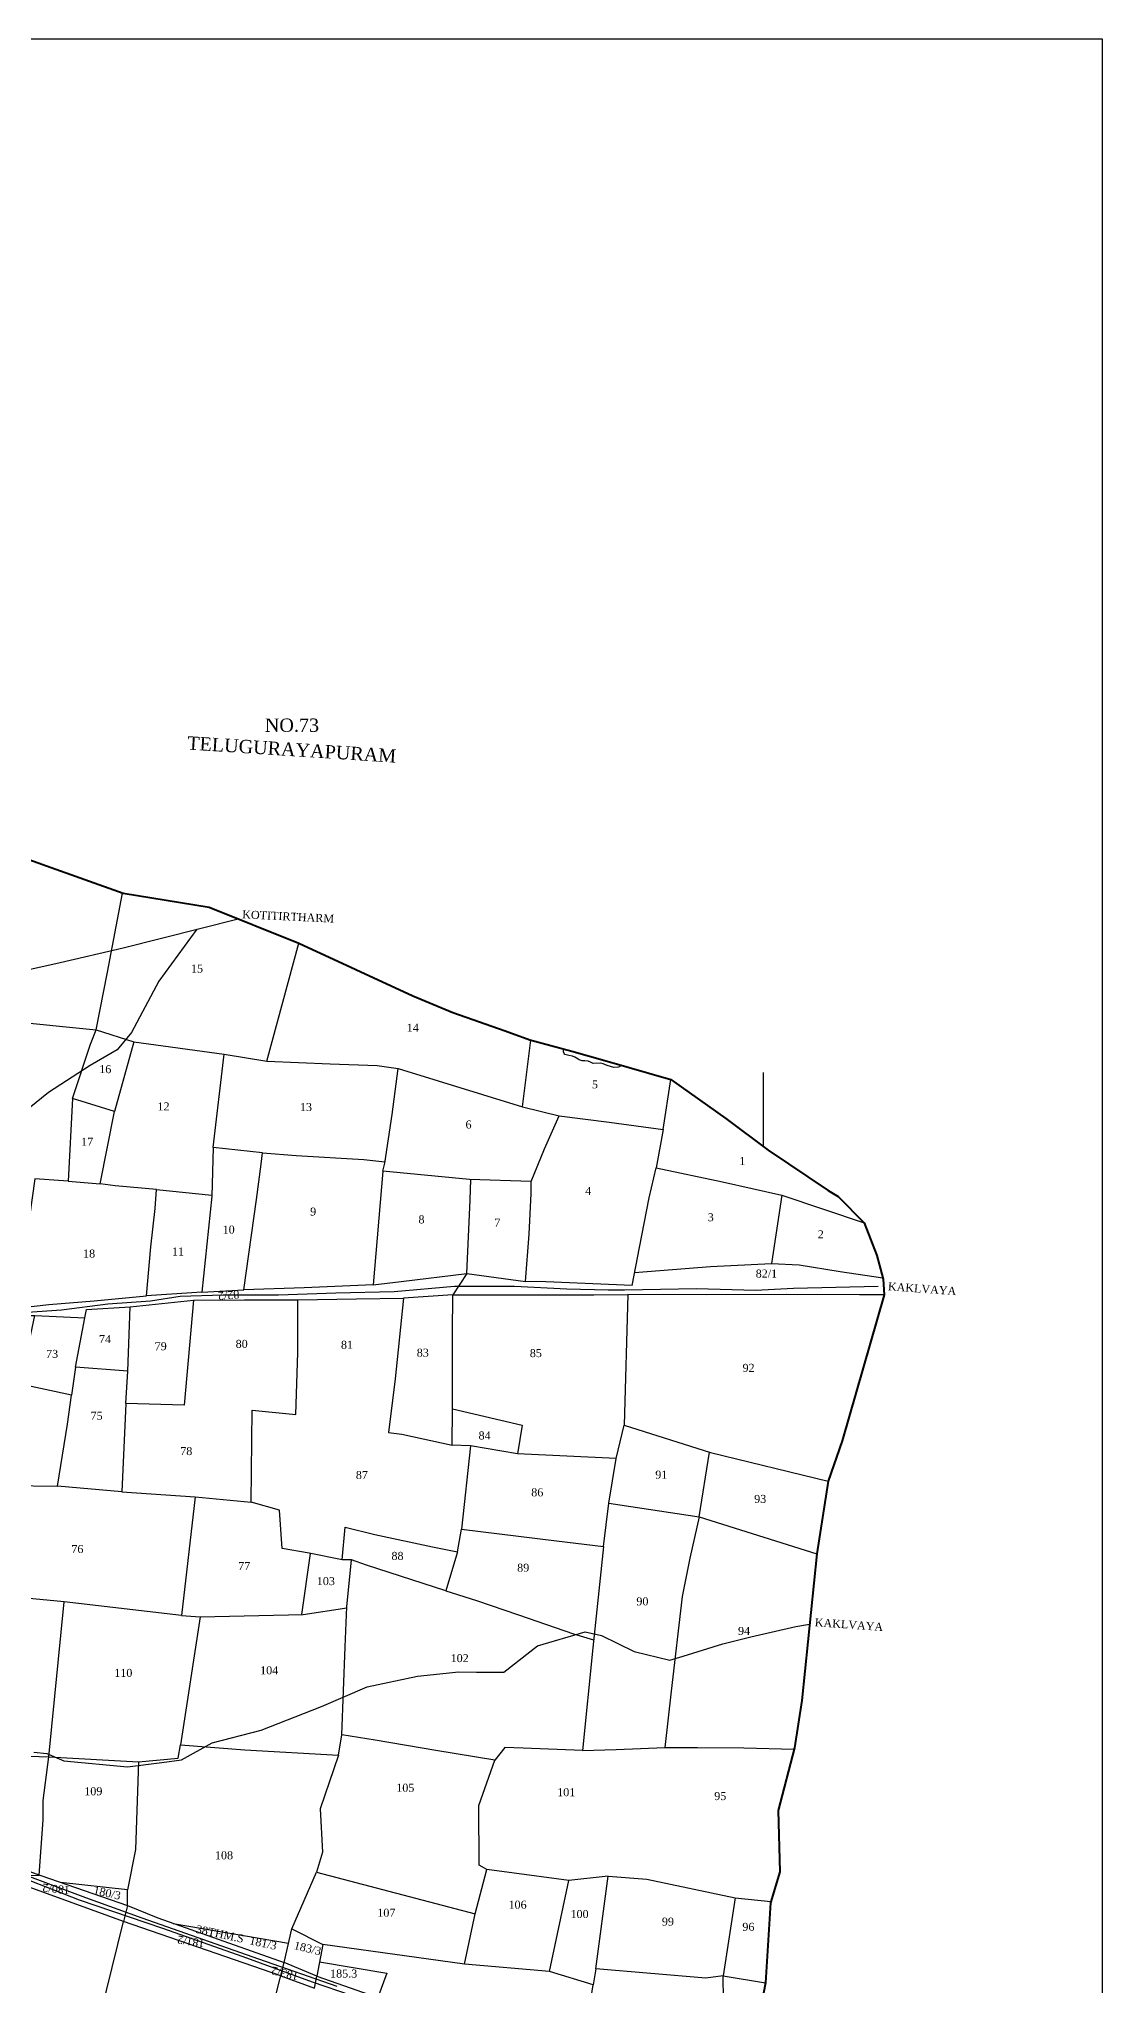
# Model space of a CAD drawing. Header units: millimetres. Extents: x -710 to 883, y -1027 to 1201.
# Drawn here: x 484 to 883, y 471 to 1201 of the extents above; entities that cross this region are included whole.
import ezdxf

# ---------------------------------------------------------------- set-up
doc = ezdxf.new("R2010")
doc.units = ezdxf.units.MM
doc.header["$MEASUREMENT"] = 0
for name, pattern in [('ACAD_ISO02W100', [15, 12, -3]), ('ACAD_ISO07W100', [3, 0, -3]), ('BORDER', [1.75, 0.5, -0.25, 0.5, -0.25, 0, -0.25])]:
    doc.linetypes.add(name, pattern=pattern)
for name, color, linetype in [('CARTTRACK', 30, 'ACAD_ISO02W100'), ('NALA', 4, 'Continuous'), ('SURVEY_BND', 7, 'Continuous'), ('SURVEY_NO', 7, 'Continuous')]:
    doc.layers.add(name, color=color, linetype=linetype)
for name, color, linetype, lineweight in [('FOOTPATH', 150, 'ACAD_ISO07W100', 30), ('ROAD', 1, 'Continuous', 25), ('VILL_BOUNDARY', 6, 'BORDER', 30)]:
    doc.layers.add(name, color=color, linetype=linetype, lineweight=lineweight)
doc.styles.get("Standard").update_dxf_attribs({"font": 'TIMES.TTF'})

msp = doc.modelspace()

# ---------------------------------------------------------------- linework, layer by layer
at = {"linetype": 'ByBlock', "lineweight": 30}
msp.add_lwpolyline([(-710.43, 1200.61), (882.84, 1200.61), (882.84, -1027.46), (-710.43, -1027.46)], close=True, dxfattribs=at)
at = {"layer": 'CARTTRACK', "linetype": 'ByBlock'}
msp.add_lwpolyline([(302.45, 813.72), (318, 818.16), (339.35, 824.07), (360.96, 831.13), (370.92, 834.69), (380.06, 842.09), (394.91, 842.09), (415.59, 840.34), (426.01, 840.21), (443.91, 843.97), (465.13, 848.4), (492.14, 854.36), (515.73, 859.9), (558.85, 870.76)], dxfattribs=at)
at = {"layer": 'FOOTPATH', "linetype": 'ByBlock'}
for points in [[(543.46, 866.88), (529.11, 847.44), (518.86, 828.08), (513.58, 821.62), (503.38, 815.8), (487.78, 805.62), (475.92, 796.03)], [(476.32, 722.99), (492.7, 724.13), (510.05, 726.38), (526.05, 727.49), (537.2, 729.27), (553.28, 729.75), (573.98, 729.75), (595.56, 730.58), (617.41, 731.05), (639.97, 732.99), (662.46, 732.99), (682.1, 732.07), (697.65, 731.64), (703.82, 731.64), (730.82, 732.23), (752.92, 731.56), (767.12, 732.31), (798.87, 733.1)], [(482.28, 558.41), (487.17, 557.85), (493.55, 555.14), (517.42, 552.84), (530.24, 554.48), (537.6, 555.49), (549.12, 561.82), (567.51, 566.61), (590.09, 575.42), (607.3, 582.86), (626.17, 586.84), (641.67, 588.52), (648.3, 588.3), (658.56, 588.3), (671.08, 598.24), (689, 603.47), (695.18, 602.12), (707.37, 596.12), (720.82, 592.85), (725.71, 594.36), (740.64, 599.02), (751.11, 601.62), (768.02, 605.49), (773.16, 606.34)]]:
    msp.add_lwpolyline(points, dxfattribs=at)
at = {"layer": 'NALA', "linetype": 'ByBlock'}
msp.add_lwpolyline([(702.68, 815.81), (701.54, 815.19), (699.79, 815.08), (698.48, 815.39), (697.26, 815.81), (695.73, 816.42), (694.93, 816.64), (691.98, 816.58), (691.04, 817.04), (690.14, 817.41), (688.88, 817.51), (687.89, 817.54), (686.78, 817.89), (686.36, 818.14), (685.15, 818.91), (684.27, 819.23), (682.93, 819.56), (681.37, 819.91), (681.12, 820.27), (680.95, 820.87), (680.83, 821.98)], dxfattribs=at)
at = {"layer": 'ROAD', "linetype": 'ByBlock'}
for points in [[(457.85, 520.18), (501.62, 503.82), (522.76, 496.26), (566.5, 480.88), (595.86, 470.63)], [(468.57, 515.02), (499.32, 502.98), (530.57, 492.33), (560.66, 481.78), (586.7, 472.2), (601.33, 467.31)]]:
    msp.add_lwpolyline(points, dxfattribs=at)
at = {"layer": 'SURVEY_BND', "linetype": 'ByBlock'}
for points in [[(422.75, 837.7), (442.72, 835.65), (472.05, 832.54), (505.68, 829.11), (509.87, 850.73), (515.58, 880.41)], [(519.74, 824.58), (553.62, 820.01), (569.71, 817.43), (581.62, 861.64)], [(505.68, 829.11), (519.74, 824.58), (512.59, 798.51), (496.81, 803.38), (503.53, 823.77), (505.68, 829.11)], [(569.71, 817.43), (593.4, 816.41), (611.03, 815.79), (618.89, 814.68), (665.46, 800.26), (668.61, 825.26)], [(567.98, 783.01), (549.48, 785), (553.62, 820.01)], [(668.71, 772.31), (645.68, 773.09), (613.1, 776.15), (613.86, 779.2), (616.6, 797.34), (618.89, 814.68)], [(665.46, 800.26), (679.29, 796.87), (698.05, 794.57), (718.26, 791.79), (721.08, 810.56)], [(496.81, 803.38), (495.21, 772.4), (507.16, 771.45)], [(528.33, 769.32), (512.75, 770.69), (507.16, 771.45), (512.59, 798.51)], [(706.61, 733.28), (674.25, 734.62), (666.64, 734.81), (668.07, 752.54), (668.71, 767.84), (668.71, 772.31), (673.74, 784.48), (679.29, 796.87)], [(718.26, 791.79), (715.61, 777.42), (740.55, 772.15), (762.79, 767.16), (793.59, 756.79)], [(549.48, 785), (549.01, 766.78), (545.22, 730.85), (561.03, 731.62)], [(609.5, 733.59), (583.62, 732.4), (561.03, 731.62), (565.78, 765.48), (567.53, 778.8), (567.98, 783.01), (580.71, 782.05), (606.04, 780.48), (613.93, 779.64)], [(613.1, 776.15), (609.5, 733.59), (619.96, 734.84), (644.69, 737.82), (645.87, 765.47), (646.15, 773.07)], [(706.61, 733.28), (709.38, 747.53), (713.03, 766.22), (715.61, 777.42)], [(495.21, 772.4), (482.68, 773.27), (476.7, 730.6), (476.89, 724.95), (487.86, 726.2), (504.96, 727.49), (524.48, 729.41)], [(545.22, 730.85), (524.48, 729.41), (526.16, 747.84), (527.8, 762.13), (528.33, 769.32), (549.02, 767.11)], [(762.79, 767.16), (758.89, 741.59), (769.32, 741.01), (784.6, 738.58), (800.6, 736.11)], [(476.7, 730.38), (450.65, 735.73), (436.03, 738.87), (428.45, 740.37), (423.71, 729.06), (426.36, 727.95), (429.4, 735.21), (444.55, 732.9), (472.51, 729.12), (473.16, 722.01), (482.66, 722.01), (501.39, 721.22), (502.01, 724.27), (518.38, 725.36), (542.21, 727.74), (561.23, 727.89), (581.33, 727.92)], [(644.69, 737.82), (639.45, 729.82), (650.48, 729.82), (669.29, 729.82), (692.29, 729.82), (704.99, 729.86)], [(644.69, 737.82), (666.64, 734.81)], [(707.56, 738.18), (735.95, 740.43), (758.89, 741.59)], [(639.45, 729.82), (620.85, 728.58), (617.82, 698.33), (615.32, 678.16), (620.21, 677.57), (639.09, 673.42), (639.25, 687.12), (639.32, 715.44), (639.45, 729.82)], [(801.17, 729.83), (791.83, 729.83), (764.46, 729.93), (734.54, 729.79), (704.99, 729.86), (703.65, 680.95), (736.07, 670.68), (780.15, 659.97)], [(542.21, 727.74), (538.65, 688.45), (516.8, 689.07), (517.54, 701.19), (518.38, 725.36)], [(597.89, 630.4), (585.52, 633), (575.4, 634.73), (574.35, 649.12), (563.81, 652.06), (564.11, 686.58), (580.49, 684.95), (581.33, 708.24), (581.33, 727.92), (603.24, 728.35), (620.85, 728.58)], [(497.91, 702.72), (496.43, 692.18), (476.63, 696.49), (480.65, 712.54), (482.66, 722.01)], [(517.54, 701.19), (497.91, 702.72), (501.39, 721.22)], [(454.88, 676.15), (452.72, 662.19), (462.73, 660.29), (472.99, 658.34), (491.17, 658.11), (494.95, 681.27), (496.43, 692.18)], [(516.8, 689.07), (515.23, 655.91), (491.17, 658.11)], [(639.25, 687.12), (665.44, 680.89), (663.63, 670.25), (646.04, 673.24), (639.09, 673.42)], [(700.68, 668.42), (703.65, 680.95)], [(646.04, 673.24), (642.67, 641.89), (678.32, 637.57), (695.86, 635.39), (697.88, 651.68), (700.68, 668.42), (663.63, 670.25)], [(697.88, 651.68), (731.71, 646.55), (735.65, 670.81)], [(537.6, 609.61), (493.71, 614.73), (462.11, 617.69), (456.09, 618.89), (462.73, 660.29)], [(515.23, 655.91), (542.8, 654.13), (563.81, 652.06)], [(542.8, 654.13), (537.6, 609.61), (544.64, 609.14), (566.63, 609.53), (583.32, 610), (599.62, 612.46)], [(688.06, 558.92), (665.73, 559.81), (658.91, 560.04), (655.2, 555.4), (633.07, 558.96), (610.23, 562.84), (597.8, 564.9), (599.03, 597.9), (599.63, 612.78), (601.34, 630.4), (597.89, 630.4), (599.04, 642.74), (610.16, 639.92), (631.75, 635.28), (641.12, 633.43), (642.67, 641.89)], [(731.71, 646.55), (728.21, 631.13), (725.35, 616.72), (721.32, 581.19), (718.84, 560.13), (731.09, 560.13), (748.55, 559.92), (767.4, 559.46)], [(731.71, 646.55), (775.83, 632.72)], [(695.86, 635.39), (691.88, 597.41), (688.06, 558.92), (700.66, 559.41), (718.84, 560.13)], [(582.74, 609.98), (586.05, 632.89)], [(636.77, 618.81), (607.05, 628.4), (601.34, 630.4)], [(641.12, 633.43), (636.77, 618.81), (648.27, 615.17), (664.02, 609.86), (684.62, 602.77), (692.19, 600.42)], [(441.66, 513.82), (469.38, 511.68), (484.32, 512.3), (485.84, 532.93), (485.84, 540.26), (487.9, 556.64), (493.71, 614.73)], [(462.11, 617.69), (456.66, 571.6), (454.81, 557.68), (487.9, 556.64), (521.48, 554.71), (536.42, 556.13), (537.22, 561.04)], [(544.64, 609.14), (537.22, 561.04), (561.36, 559.23), (596.49, 557.22), (597.8, 564.9)], [(521.48, 554.71), (520.46, 521.89), (517.44, 506.71)], [(596.49, 557.22), (589.6, 537.06), (590.57, 520.86), (588.25, 513.39), (647.81, 497.74), (652.19, 514.42), (649.29, 516.02), (649.14, 538.36), (655.2, 555.4)], [(490.69, 444.67), (503.16, 443.13), (515.86, 494.82), (469.38, 511.68), (441.77, 522.29), (424.32, 527.81), (423.57, 538.49)], [(443.85, 526.85), (484.93, 512.08), (517.44, 500.84), (517.44, 506.71), (492.25, 509.55)], [(517.44, 500.84), (528.75, 496.2), (576.14, 479.54), (579.05, 492.17), (588.25, 513.39)], [(588.43, 474.43), (682.23, 441.49), (690.86, 464.02), (692.05, 471.13), (675.68, 476.17), (682.92, 510.26), (652.19, 514.42)], [(693, 477.19), (697.61, 511.87), (682.92, 510.26)], [(697.61, 511.87), (712.2, 510.78), (745.28, 503.76), (758.6, 502.39)], [(745.28, 503.76), (740.73, 474.48), (756.6, 471.88)], [(517.44, 500.84), (515.86, 494.82)], [(675.68, 476.17), (643.72, 478.88), (647.81, 497.74)], [(574.84, 474.46), (515.86, 494.82)], [(534.53, 494.17), (577.79, 486.69)], [(579.05, 492.17), (590.6, 486.24), (588.43, 474.43), (576.14, 479.54)], [(643.72, 478.88), (590.6, 486.24)], [(521.19, 435.13), (562.78, 425.83), (571.77, 462.44), (576.14, 479.54)], [(574.84, 474.46), (587.51, 469.92), (588.43, 474.43)], [(589.41, 479.76), (614.69, 475.48), (611.29, 466.4)], [(741.1, 447.47), (740.73, 474.48), (734.28, 473.58), (693, 477.19), (692.05, 471.13)]]:
    msp.add_lwpolyline(points, dxfattribs=at)
at = {"layer": 'VILL_BOUNDARY', "linetype": 'ByBlock', "lineweight": 40}
msp.add_lwpolyline([(464.24, 898.78), (486.97, 890.58), (515.81, 880.33), (548.05, 875.09), (581.62, 861.64), (624.38, 841.85), (639.4, 835.65), (659.02, 828.78), (668.21, 825.37), (684.01, 821.13), (697.22, 817.37), (721.08, 810.56), (741.72, 795.86), (757.68, 784.07), (780.15, 768.97), (783.87, 766.7), (793.59, 756.79), (798.36, 744.54), (800.72, 735.64), (801.17, 729.83), (785.39, 675.12), (780.15, 659.97), (775.83, 632.72), (770.26, 577.75), (767.53, 559.93), (761.4, 536.48), (762.02, 513.46), (758.46, 501.91), (756.6, 471.88), (751.53, 445.37)], dxfattribs=at)
at = {"layer": 'VILL_BOUNDARY', "linetype": 'ByBlock'}
msp.add_lwpolyline([(755.91, 785.37), (755.86, 813.2)], dxfattribs=at)
msp.add_lwpolyline([(755.91, 785.37), (755.86, 813.2)], dxfattribs=at)

# ---------------------------------------------------------------- texts
at = {"layer": 'SURVEY_NO', "linetype": 'ByBlock'}
for s, height, p in [('NO.73', 5, (568.89, 940.85)), ('15', 3, (541.21, 850.6)), ('14', 3, (622.11, 828.42)), ('16', 3, (506.81, 812.9)), ('5', 3, (691.53, 807.19)), ('12', 3, (528.64, 798.92)), ('13', 3, (582.07, 798.71)), ('17', 3, (500.01, 785.68)), ('6', 3, (644.15, 792.16)), ('1', 3, (746.77, 778.45)), ('4', 3, (689.01, 767.26)), ('9', 3, (585.88, 759.52)), ('8', 3, (626.51, 756.56)), ('3', 3, (734.97, 757.41)), ('10', 3, (553.08, 752.75)), ('7', 3, (654.96, 755.39)), ('2', 3, (776.23, 751.03)), ('18', 3, (500.73, 743.77)), ('11', 3, (534.08, 744.53)), ('82/1', 3, (752.96, 736.27)), ('73', 3, (486.86, 706.16)), ('74', 3, (506.7, 711.68)), ('79', 3, (527.59, 709.03)), ('80', 3, (557.96, 709.91)), ('81', 3, (597.45, 709.57)), ('83', 3, (625.86, 706.61)), ('85', 3, (668.25, 706.45)), ('92', 3, (748.02, 700.93)), ('75', 3, (503.54, 682.96)), ('84', 3, (649.04, 675.57)), ('78', 3, (537.18, 669.72)), ('91', 3, (715.31, 660.88)), ('87', 3, (603.02, 660.76)), ('86', 3, (668.8, 654.27)), ('93', 3, (752.38, 651.8)), ('76', 3, (496.35, 633.01)), ('77', 3, (558.92, 626.67)), ('88', 3, (616.37, 630.43)), ('89', 3, (663.51, 626)), ('103', 3, (588.38, 620.98)), ('90', 3, (708.21, 613.39)), ('94', 3, (746.33, 602.31)), ('102', 3, (638.57, 592.1)), ('110', 3, (512.44, 586.57)), ('104', 3, (567.14, 587.55)), ('109', 3, (501.19, 542.2)), ('105', 3, (618.18, 543.52)), ('101', 3, (678.52, 541.84)), ('95', 3, (737.4, 540.39)), ('108', 3, (550.19, 518.2)), ('107', 3, (611.07, 496.67)), ('106', 3, (660.27, 499.68)), ('100', 3, (683.52, 496.17)), ('99', 3, (717.78, 493.34)), ('96', 3, (747.95, 491.37)), ('185.3', 3, (593.36, 473.86))]:
    msp.add_text(s, height=height, dxfattribs=at).set_placement(p)
for s, height, rotation, p in [('TELUGURAYAPURAM', 5, 356.37028, (539.68, 934.24)), ('KOTITIRTHARM', 3, 357.24555, (560.36, 870.97)), ('82/2', 3, 183.64895, (559.25, 731.4)), ('KAKLVAYA', 3, 355.86902, (802.46, 731.51)), ('KAKLVAYA', 3, 355.86902, (775.03, 605.61)), ('180/2', 3, 174.02035, (495.93, 508.01)), ('180/3', 3, 347.48211, (504.41, 505.24)), ('181/2', 3, 170.54604, (546.52, 487.94)), ('38THM.S  181/3', 3, 347.87924, (542.84, 490.67)), ('183/3', 3, 346.30502, (579.58, 484.61)), ('183/2', 3, 166.24287, (581.78, 475.61))]:
    msp.add_text(s, height=height, rotation=rotation, dxfattribs=at).set_placement(p)

doc.saveas('drawing.dxf')
